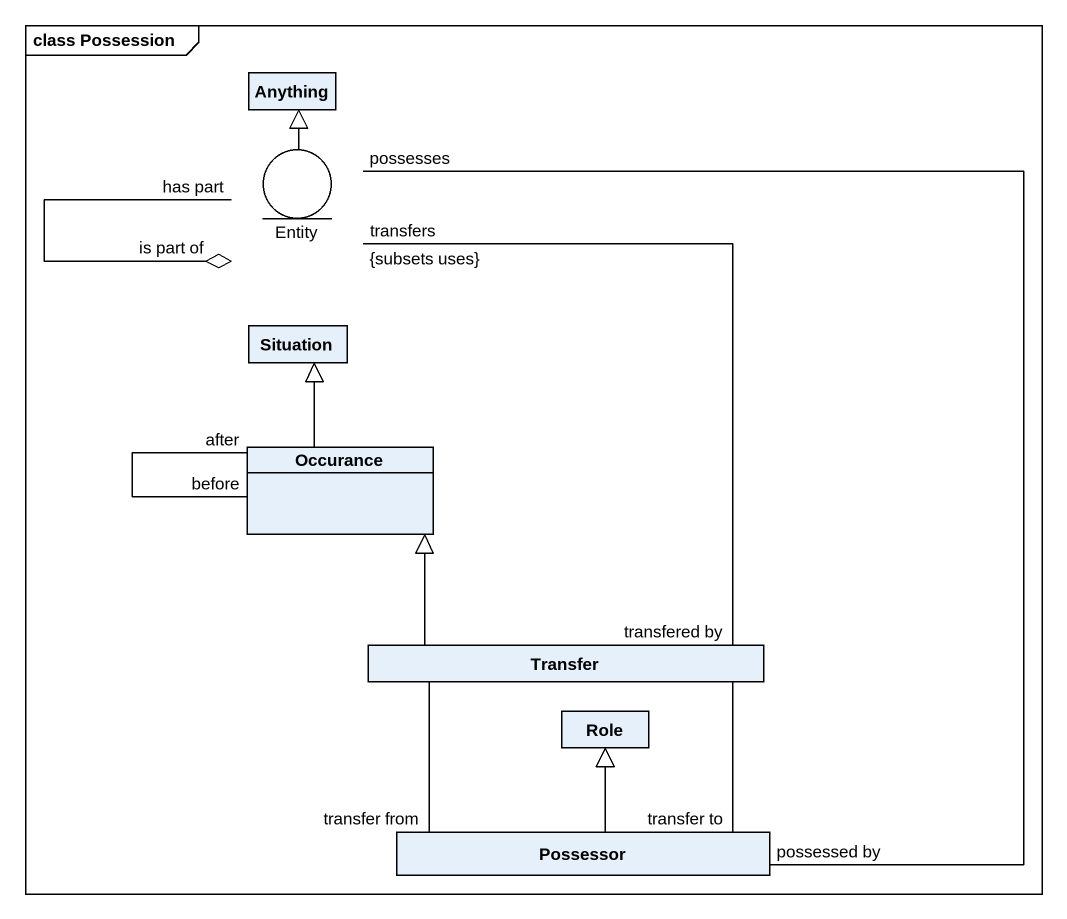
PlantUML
@startuml
mainframe class Possession
allowmixing
hide circle
hide empty members
class Anything
entity "Entity" as Entity_
class Situation
class Occurance
class Transfer
class Role
class Possessor
Entity_ -up-|> Anything
Entity_ "is part of" o-- "has part" Entity_
Occurance -up-|> Situation
Occurance "before" -- "after" Occurance
Transfer "transfered by" -up- "transfers\n{subsets uses}" Entity_
Transfer -up-|> Occurance
Transfer -- "transfer to" Possessor
Transfer -- "transfer from" Possessor
Possessor "possessed by" -up- "possesses" Entity_
Possessor -up-|> Role
@enduml
